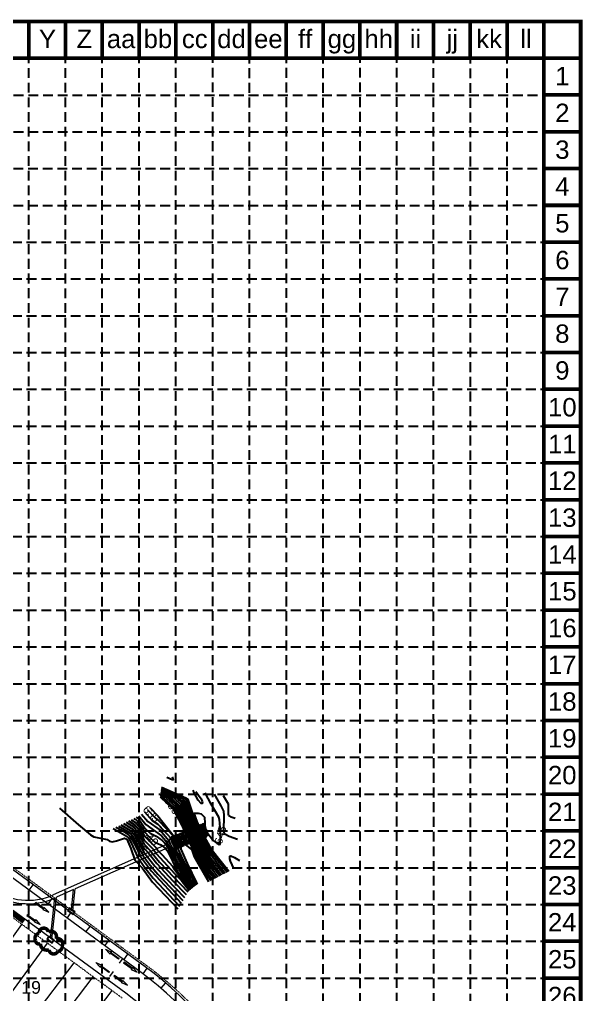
# Model space of a CAD drawing. Extents: x 7749 to 9256, y 6499 to 8908.
# Drawn here: x 8681 to 9256, y 7912 to 8908 of the extents above; entities that cross this region are included whole.
import ezdxf
from ezdxf.enums import TextEntityAlignment as Align

# ---------------------------------------------------------------- set-up
doc = ezdxf.new("R2010")
doc.units = 0
doc.header["$MEASUREMENT"] = 0
for name, pattern in [('ACAD_ISO02W100', [15, 12, -3]), ('DASHED', [0.75, 0.5, -0.25]), ('DIVIDE', [1.25, 0.5, -0.25, 0, -0.25, 0, -0.25])]:
    doc.linetypes.add(name, pattern=pattern)
for name, color, linetype in [('1 LOT NUMBERS', 7, 'Continuous'), ('27', 7, 'Continuous'), ('29', 7, 'Continuous'), ('BASE', 7, 'Continuous'), ('CTEXT', 3, 'Continuous'), ('CTR', 2, 'Continuous'), ('CTRINDEX', 4, 'Continuous'), ('DED-4692-2629', 7, 'Continuous'), ('DED-4986-2484', 7, 'Continuous'), ('EROSION BLANKETS', 84, 'Continuous'), ('EWTR-E', 4, 'Continuous'), ('FL-EN', 7, 'Continuous'), ('FLOODPLAIN-CB', 7, 'Continuous'), ('GRID', 254, 'DASHED'), ('INLET PROTECTION', 5, 'Continuous'), ('LEGEND', 7, 'Continuous'), ('PNTNO', 7, 'Continuous')]:
    doc.layers.add(name, color=color, linetype=linetype)
doc.styles.get("Standard").update_dxf_attribs({"font": 'ARIAL.TTF'})

# ---------------------------------------------------------------- blocks, each defined once
blk = doc.blocks.new('A$C488D7619')
at = {"layer": 'INLET PROTECTION', "color": 170, "ltscale": 100, "const_width": 1.26}
blk.add_lwpolyline([(3.95, 6.64, 0.520567), (3.95, 6.64, 0.765195), (1.1, 5.21, 0.417879), (1.08, 2.62, 0.6649), (4.34, 2.12, 0.744833), (8.02, 1.81, 0.975642), (10.31, 4.18, 0.520567), (9.74, 7.03, 0.520567), (7.65, 6.84, 0.540264), (3.95, 6.64)], format="xyb", close=True, dxfattribs=at)

msp = doc.modelspace()

# ---------------------------------------------------------------- hatches: boundary and pattern name
at = {"layer": 'FLOODPLAIN-CB', "linetype": 'Continuous', "lineweight": 0}
h = msp.add_hatch(color=7, dxfattribs=at)
edge = h.paths.add_edge_path()
edge.add_line((8706.14, 8001.09), (8706.24, 8000.28))
edge.add_line((8706.24, 8000.28), (8697.58, 8006.36))
edge.add_line((8697.58, 8006.36), (8697.09, 8005.66))
edge.add_line((8697.09, 8005.66), (8705.75, 7999.58))
edge.add_line((8705.75, 7999.58), (8705.02, 7999.47))
edge.add_line((8705.02, 7999.47), (8705.02, 7999.47))
edge.add_ellipse((8705.43, 7999.13), major_axis=(-0.458, 0.322), ratio=0.285714, start_angle=-17.18267, end_angle=124.72693)
edge.add_line((8705.62, 7998.84), (8705.61, 7998.84))
edge.add_line((8705.61, 7998.84), (8710.96, 7996.47))
edge.add_line((8710.96, 7996.47), (8706.95, 8000.73))
edge.add_line((8706.95, 8000.73), (8706.95, 8000.73))
edge.add_ellipse((8706.61, 8000.81), major_axis=(-0.458, 0.322), ratio=0.285714, start_angle=234.16847, end_angle=374.49672)
edge.add_line((8706.14, 8001.09), (8706.14, 8001.09))
h = msp.add_hatch(color=7, dxfattribs=at)
edge = h.paths.add_edge_path()
edge.add_line((8697.37, 7988.61), (8697.47, 7987.8))
edge.add_line((8697.47, 7987.8), (8688.81, 7993.89))
edge.add_line((8688.81, 7993.89), (8688.32, 7993.18))
edge.add_line((8688.32, 7993.18), (8696.98, 7987.1))
edge.add_line((8696.98, 7987.1), (8696.25, 7987))
edge.add_line((8696.25, 7987), (8696.25, 7987))
edge.add_ellipse((8696.66, 7986.65), major_axis=(-0.458, 0.322), ratio=0.285714, start_angle=-17.18267, end_angle=124.72693)
edge.add_line((8696.85, 7986.36), (8696.85, 7986.36))
edge.add_line((8696.85, 7986.36), (8702.19, 7983.99))
edge.add_line((8702.19, 7983.99), (8698.18, 7988.25))
edge.add_line((8698.18, 7988.25), (8698.18, 7988.25))
edge.add_ellipse((8697.84, 7988.33), major_axis=(-0.458, 0.322), ratio=0.285714, start_angle=234.16847, end_angle=374.49672)
edge.add_line((8697.37, 7988.61), (8697.37, 7988.61))
h = msp.add_hatch(color=7, dxfattribs=at)
edge = h.paths.add_edge_path()
edge.add_line((8774.85, 7955.51), (8774.12, 7955.42))
edge.add_line((8774.12, 7955.42), (8782.67, 7949.18))
edge.add_line((8782.67, 7949.18), (8782.16, 7948.49))
edge.add_line((8782.16, 7948.49), (8773.61, 7954.72))
edge.add_line((8773.61, 7954.72), (8773.7, 7953.91))
edge.add_line((8773.7, 7953.91), (8773.7, 7953.91))
edge.add_ellipse((8773.23, 7954.2), major_axis=(-0.452, 0.33), ratio=0.285714, start_angle=54.16847, end_angle=194.49672, ccw=False)
edge.add_line((8772.89, 7954.28), (8772.89, 7954.29))
edge.add_line((8772.89, 7954.29), (8768.96, 7958.61))
edge.add_line((8768.96, 7958.61), (8774.26, 7956.15))
edge.add_ellipse((8774.44, 7955.86), major_axis=(-0.452, 0.33), ratio=0.285714, start_angle=162.81733, end_angle=304.72693, ccw=False)
edge.add_line((8774.85, 7955.51), (8774.85, 7955.51))
edge.add_line((8774.85, 7955.51), (8774.85, 7955.51))
edge.add_line((8774.85, 7955.51), (8774.85, 7955.51))
h = msp.add_hatch(color=7, dxfattribs=at)
edge = h.paths.add_edge_path()
edge.add_line((8764.93, 7942.01), (8764.2, 7941.92))
edge.add_line((8764.2, 7941.92), (8772.75, 7935.69))
edge.add_line((8772.75, 7935.69), (8772.25, 7934.99))
edge.add_line((8772.25, 7934.99), (8763.69, 7941.23))
edge.add_line((8763.69, 7941.23), (8763.78, 7940.41))
edge.add_line((8763.78, 7940.41), (8763.78, 7940.41))
edge.add_ellipse((8763.32, 7940.7), major_axis=(-0.452, 0.33), ratio=0.285714, start_angle=54.16847, end_angle=194.49672, ccw=False)
edge.add_line((8762.98, 7940.78), (8762.98, 7940.79))
edge.add_line((8762.98, 7940.79), (8759.04, 7945.11))
edge.add_line((8759.04, 7945.11), (8764.35, 7942.65))
edge.add_ellipse((8764.53, 7942.36), major_axis=(-0.452, 0.33), ratio=0.285714, start_angle=162.81733, end_angle=304.72693, ccw=False)
edge.add_line((8764.93, 7942.01), (8764.93, 7942.01))
edge.add_line((8764.93, 7942.01), (8764.93, 7942.01))
edge.add_line((8764.93, 7942.01), (8764.93, 7942.01))
h = msp.add_hatch(color=7, dxfattribs=at)
edge = h.paths.add_edge_path()
edge.add_line((8796.27, 7939.93), (8796.41, 7939.21))
edge.add_line((8796.41, 7939.21), (8787.84, 7945.42))
edge.add_line((8787.84, 7945.42), (8787.34, 7944.73))
edge.add_line((8787.34, 7944.73), (8795.91, 7938.52))
edge.add_line((8795.91, 7938.52), (8795.11, 7938.35))
edge.add_line((8795.11, 7938.35), (8795.11, 7938.35))
edge.add_ellipse((8795.52, 7938), major_axis=(-0.453, 0.329), ratio=0.285714, start_angle=-14.49672, end_angle=125.83153)
edge.add_line((8795.71, 7937.7), (8795.71, 7937.7))
edge.add_line((8795.71, 7937.7), (8801.04, 7935.29))
edge.add_line((8801.04, 7935.29), (8797.07, 7939.58))
edge.add_line((8797.07, 7939.58), (8797.07, 7939.58))
edge.add_ellipse((8796.73, 7939.66), major_axis=(-0.453, 0.329), ratio=0.285714, start_angle=235.27307, end_angle=377.18267)
edge.add_line((8796.27, 7939.93), (8796.27, 7939.93))
edge.add_line((8796.27, 7939.93), (8796.27, 7939.93))
h = msp.add_hatch(color=7, dxfattribs=at)
edge = h.paths.add_edge_path()
edge.add_line((8786.36, 7926.43), (8786.5, 7925.71))
edge.add_line((8786.5, 7925.71), (8777.93, 7931.92))
edge.add_line((8777.93, 7931.92), (8777.42, 7931.23))
edge.add_line((8777.42, 7931.23), (8785.99, 7925.02))
edge.add_line((8785.99, 7925.02), (8785.19, 7924.85))
edge.add_line((8785.19, 7924.85), (8785.19, 7924.85))
edge.add_ellipse((8785.61, 7924.5), major_axis=(-0.453, 0.329), ratio=0.285714, start_angle=-14.49672, end_angle=125.83153)
edge.add_line((8785.8, 7924.2), (8785.8, 7924.2))
edge.add_line((8785.8, 7924.2), (8791.13, 7921.79))
edge.add_line((8791.13, 7921.79), (8787.15, 7926.08))
edge.add_line((8787.15, 7926.08), (8787.15, 7926.08))
edge.add_ellipse((8786.82, 7926.16), major_axis=(-0.453, 0.329), ratio=0.285714, start_angle=235.27307, end_angle=377.18267)
edge.add_line((8786.36, 7926.43), (8786.36, 7926.43))
edge.add_line((8786.36, 7926.43), (8786.36, 7926.43))
at = {"layer": 'LEGEND', "linetype": 'ACAD_ISO02W100'}
h = msp.add_hatch(dxfattribs=at)
h.set_pattern_fill('GRAVEL', color=240, scale=5.473283, angle=23.08593, style=0)
h.set_pattern_definition([(251.09873, (8592.51314, 7654.20815), (-20.96453426, -62.48382558), [0.736354, -72.89914]), (208.05563, (8592.2746, 7653.5115), (58.27353841, 30.7885569), [1.263606, -125.09695]), (155.59633, (8591.15948, 7652.9172), (73.95717223, -33.92338653), [0.890985, -88.20761]), (290.35963, (8589.73238, 7650.82145), (-37.88776247, 102.84554538), [1.15069, -113.9185]), (315.91963, (8590.13272, 7649.74264), (-50.92852395, 49.68893261), [1.128345, -111.70628]), (20.35963, (8590.94328, 7648.9577), (-102.84554538, -37.88776247), [1.15069, -113.9185]), (60.78013, (8592.02208, 7649.35803), (-43.99332219, -78.24943907), [1.52173, -150.651295]), (95.34123, (8592.76493, 7650.68612), (-11.97012572, 125.79231204), [1.43667, -142.230495]), (144.51553, (8592.6312, 7652.11656), (-68.17956074, 48.28549322), [1.15459, -114.304447]), (198.32233, (8591.69105, 7652.7868), (57.53080147, 18.57256577), [1.31814, -64.58892]), (245.483328, (8590.43973, 7652.3724), (-36.81221215, -81.13828273), [1.704643, -168.759795]), (161.90003, (8594.73846, 7652.8958), (-48.12161874, 15.18685577), [0.581815, -57.59998]), (194.55513, (8594.18543, 7653.07653), (69.74690053, 17.82977802), [1.1069, -109.5834]), (248.0859, (8593.114, 7652.7984), (2.146136, -5.034972), [0.77404, -6.96635]), (226.28453, (8592.5041, 7653.2523), (20.8825787, 20.8006259), [0.416834, -41.26645]), (314.88733, (8592.216, 7652.951), (-11.4733779, 12.9587785), [0.58949, -28.885044]), (54.04973, (8592.632, 7652.5334), (10.812626, 16.5083568), [0.957436, -30.957016]), (184.65103, (8593.1941, 7653.3085), (12.216076, -0.7426906), [0.69232, -16.61572]), (39.47543, (8589.29572, 7651.70628), (43.91132823, 36.56623685), [0.969866, -96.01696]), (93.43213, (8590.04436, 7652.32287), (3.4676371, -63.96922233), [0.813664, -80.552543]), (316.28453, (8592.7649, 7654.31545), (-20.8006259, 20.8825787), [0.833663, -40.84962]), (6.69643, (8593.36744, 7653.73932), (-56.78811072, -6.35648521), [0.969866, -96.01696]), (2.52993, (8590.6263, 7648.5846), (-29.4671262, -0.6607606), [0.935275, -45.82848]), (317.86103, (8591.5607, 7648.6259), (-48.78231416, 44.65403508), [0.783654, -77.581836]), (89.88733, (8594.9614, 7649.30194), (-0.6607292, 29.467127), [0.833663, -40.84962]), (40.43993, (8594.963, 7650.1356), (-56.87010037, -48.03962322), [0.91749, -90.831456]), (92.52993, (8592.49423, 7648.25034), (0.6607606, -29.4671262), [0.467637, -46.296117]), (124.39583, (8594.6593, 7649.1732), (-13.619503, 17.9937566), [0.27908, -27.62929]), (189.04973, (8594.5016, 7649.4035), (17.2510467, 1.403447), [1.128345, -21.438577]), (209.09493, (8593.3873, 7649.22598), (48.20357299, 26.49632318), [1.04567, -103.52126]), (326.77603, (8592.8252, 7652.0802), (-9.327248, 7.923801), [0.78937, -18.944834]), (16.24313, (8593.4855, 7651.64774), (89.88678952, 26.41432242), [1.37814, -136.435613]), (84.03133, (8594.80863, 7652.0332), (-5.11693326, -43.8293404), [0.563507, -55.78739]), (113.0859, (8594.867, 7652.5937), (-7.181106, 2.888835), [0.328397, -5.144886]), (143.34233, (8593.22223, 7649.3341), (35.1628123, -26.6602767), [0.76037, -75.27691]), (71.09873, (8592.61225, 7649.78808), (20.96453426, 62.48382558), [1.472707, -72.16279]), (23.0859, (8593.0893, 7651.1814), (2.888835, 7.181106), [1.423054, -4.05023]), (348.39073, (8594.3984, 7651.73937), (-65.3726474, 13.78349524), [0.865403, -85.6748]), (277.14053, (8595.2461, 7651.5652), (3.5495725, -22.2860194), [0.79692, -39.049183]), (230.73193, (8595.34517, 7650.77448), (-74.203052, -91.12631524), [1.297524, -128.45508]), (198.51203, (8594.5239, 7649.76994), (-67.60074821, -22.86481974), [1.372694, -135.896555])])
h.paths.add_polyline_path([(8842.38, 8061.19), (8874.45, 8074.79), (8869.08, 8087.38), (8837.06, 8073.67)])

# ---------------------------------------------------------------- linework, layer by layer
at = {"layer": '27', "color": 7, "linetype": 'DIVIDE', "lineweight": 0}
for p, q in [((8604.63, 8093.41), (8810.47, 7942.21)), ((8604.63, 8093.41), (8810.47, 7942.21)), ((8785.9, 7908.77), (8580.06, 8059.96)), ((8785.9, 7908.77), (8580.06, 8059.96))]:
    msp.add_line(p, q, dxfattribs=at)
msp.add_arc((8584.62, 7634.75), 381.5, 359.42556, 53.70155, dxfattribs=at)
msp.add_arc((8584.62, 7634.75), 381.5, 359.42556, 53.70155, dxfattribs=at)
at = {"layer": '29', "color": 7, "linetype": 'Continuous', "lineweight": 0}
for p, q in [((8629.91, 7910.97), (8683.52, 7983.96)), ((8656, 7891.58), (8709.72, 7964.72)), ((8681.73, 7872.37), (8736.85, 7944.79)), ((8700.96, 7858.01), (8756.2, 7930.58)), ((8720.13, 7843.57), (8775.54, 7916.37))]:
    msp.add_line(p, q, dxfattribs=at)
at = {"layer": 'BASE', "color": 9}
msp.add_line((7788.29, 8868.85), (9216.57, 8868.85), dxfattribs=at)
at = {"layer": 'BASE', "const_width": 3.76}
for points in [[(9254.16, 6500.92), (9254.16, 8906.43), (7750.71, 8906.43), (7750.71, 6500.92)], [(9216.57, 6538.5), (9216.57, 8868.85), (7788.29, 8868.85), (7788.29, 6538.5)]]:
    msp.add_lwpolyline(points, close=True, dxfattribs=at)
for points in [[(8690.36, 8906.43), (8690.36, 8868.85)], [(8727.95, 8906.43), (8727.95, 8868.85)], [(8765.53, 8906.43), (8765.53, 8868.85)], [(8803.12, 8906.43), (8803.12, 8868.85)], [(8840.71, 8906.43), (8840.71, 8868.85)], [(8878.29, 8906.43), (8878.29, 8868.85)], [(8915.88, 8906.43), (8915.88, 8868.85)], [(8953.47, 8906.43), (8953.47, 8868.85)], [(8991.05, 8906.43), (8991.05, 8868.85)], [(9028.64, 8906.43), (9028.64, 8868.85)], [(9066.22, 8906.43), (9066.22, 8868.85)], [(9103.81, 8906.43), (9103.81, 8868.85)], [(9141.4, 8906.43), (9141.4, 8868.85)], [(9178.98, 8906.43), (9178.98, 8868.85)], [(9216.57, 8906.43), (9216.57, 8868.85)], [(9254.16, 8868.85), (9216.57, 8868.85)], [(9254.16, 8831.26), (9216.57, 8831.26)], [(9254.16, 8793.68), (9216.57, 8793.68)], [(9254.16, 8756.09), (9216.57, 8756.09)], [(9254.16, 8718.5), (9216.57, 8718.5)], [(9254.16, 8680.92), (9216.57, 8680.92)], [(9254.16, 8643.33), (9216.57, 8643.33)], [(9254.16, 8605.74), (9216.57, 8605.74)], [(9254.16, 8568.16), (9216.57, 8568.16)], [(9254.16, 8530.57), (9216.57, 8530.57)], [(9254.16, 8492.99), (9216.57, 8492.99)], [(9254.16, 8455.4), (9216.57, 8455.4)], [(9254.16, 8417.81), (9216.57, 8417.81)], [(9254.16, 8380.23), (9216.57, 8380.23)], [(9254.16, 8342.64), (9216.57, 8342.64)], [(9254.16, 8305.05), (9216.57, 8305.05)], [(9254.16, 8267.47), (9216.57, 8267.47)], [(9254.16, 8229.88), (9216.57, 8229.88)], [(9254.16, 8192.3), (9216.57, 8192.3)], [(9254.16, 8154.71), (9216.57, 8154.71)], [(9254.16, 8117.12), (9216.57, 8117.12)], [(9254.16, 8079.54), (9216.57, 8079.54)], [(9254.16, 8041.95), (9216.57, 8041.95)], [(9254.16, 8004.36), (9216.57, 8004.36)], [(9254.16, 7966.78), (9216.57, 7966.78)], [(9254.16, 7929.19), (9216.57, 7929.19)]]:
    msp.add_lwpolyline(points, dxfattribs=at)
at = {"layer": 'CTR', "color": 5}
for points, elevation in [([(8880, 8030.44), (8874.45, 8037.73), (8863.7, 8056.66), (8851.67, 8081.92), (8844.98, 8097.95), (8843.02, 8104.05), (8833.19, 8113.57), (8825.23, 8117.02)], 637), ([(8881.85, 8031.39), (8874.87, 8040.43), (8864.29, 8059.1), (8853, 8082.82), (8847.11, 8096.95), (8844.48, 8105.09), (8835.97, 8113.38), (8825.35, 8117.98)], 638), ([(8883.7, 8032.34), (8875.29, 8043.14), (8864.87, 8061.53), (8854.33, 8083.72), (8849.23, 8095.95), (8845.95, 8106.14), (8838.75, 8113.19), (8825.46, 8118.95)], 639), ([(8887.4, 8034.24), (8876.13, 8048.54), (8866.04, 8066.39), (8861.88, 8074.95), (8853.67, 8093.53), (8848.81, 8108.47), (8844.38, 8112.73), (8825.69, 8120.87)], 641), ([(8889.25, 8035.19), (8876.55, 8051.25), (8866.62, 8068.83), (8862.84, 8076.57), (8855.77, 8092.58), (8850.26, 8109.55), (8847.13, 8112.56), (8825.81, 8121.83)], 642), ([(8891.1, 8036.13), (8876.97, 8053.95), (8867.2, 8071.26), (8857.87, 8091.63), (8851.72, 8110.63), (8850.47, 8111.83), (8848.33, 8113.08), (8825.92, 8122.79)], 643), ([(8892.95, 8037.08), (8877.39, 8056.66), (8864.98, 8079.25), (8860.99, 8088.24), (8853.17, 8111.71), (8850.94, 8112.96), (8826.04, 8123.76)], 644), ([(8861.12, 8119.74), (8866.49, 8112.1), (8867.7, 8109.66), (8867.99, 8107.9), (8867.65, 8107.42), (8866.45, 8107.52), (8863.53, 8111), (8859.22, 8118.55), (8858.53, 8121)], 644), ([(8903.51, 8070.73), (8895.23, 8073.64), (8890.83, 8076.11), (8890.37, 8076.7), (8889.76, 8079.21), (8889.97, 8095.2), (8889.65, 8099.54), (8887.06, 8105.1), (8880.03, 8116.91)], 646), ([(8878.15, 8029.49), (8874.03, 8035.02), (8863.12, 8054.23), (8848.48, 8085.43), (8841.55, 8103), (8830.42, 8113.76), (8825.12, 8116.06)], 636), ([(8901.34, 8092.19), (8897.16, 8093.66), (8894.93, 8094.9), (8894.4, 8096.47), (8894.34, 8106.73), (8889.49, 8115.5)], 647), ([(8721.91, 8102.71), (8741.2, 8085.57), (8753.37, 8075.49), (8756.94, 8073.4), (8770.49, 8070.8), (8772.89, 8068.97), (8775.72, 8068.34), (8780.22, 8069.41), (8788.19, 8072.15), (8790.49, 8070.9), (8794.73, 8061.4), (8798.87, 8049.73), (8806.19, 8041.73), (8816.89, 8027.11), (8842.84, 7999.75)], 649), ([(8808.72, 8098.84), (8816.64, 8090.25), (8822.25, 8086.49), (8824.81, 8084.16), (8826.96, 8081.3), (8836.03, 8071.91), (8836.67, 8068.26), (8840.9, 8058.92), (8843.48, 8054.65), (8855.12, 8030.79), (8860.64, 8023.61)], 636), ([(8787.19, 8087.06), (8796.7, 8081.31), (8798.55, 8078.82), (8808.09, 8061.92), (8812.44, 8057.29), (8821.19, 8046.21), (8837.44, 8028.65), (8851.24, 8014.38)], 644), ([(8789.8, 8088.36), (8797.94, 8083.37), (8800.15, 8080.4), (8808.28, 8066.02), (8815.15, 8058.96), (8816.46, 8056.82), (8824.14, 8047.72), (8852.92, 8017.3)], 643), ([(8792.4, 8089.65), (8799.18, 8085.43), (8801.76, 8081.97), (8808.47, 8070.12), (8817.87, 8060.63), (8821, 8056.25), (8839.31, 8035.97), (8845.97, 8029.13), (8854.13, 8018.58)], 642), ([(8795.01, 8090.95), (8800.41, 8087.48), (8803.36, 8083.54), (8808.67, 8074.23), (8820.59, 8062.31), (8821.74, 8060.25), (8826.77, 8055.17), (8837.36, 8043.43), (8839.37, 8040.06), (8855.22, 8019.42)], 641), ([(8800.22, 8093.53), (8802.86, 8091.57), (8809.09, 8082.46), (8814.34, 8077.23), (8820.72, 8074.24), (8826.86, 8069.62), (8830.85, 8065.42), (8834.55, 8058.75), (8845.67, 8036.35), (8857.39, 8021.1)], 639), ([(8802.82, 8094.83), (8809.92, 8086.14), (8826.16, 8074.6), (8830.23, 8069.54), (8836.37, 8059.7), (8848.82, 8034.5), (8858.47, 8021.93)], 638), ([(8805.69, 8096.66), (8812.03, 8089.21), (8824.57, 8080.37), (8833.39, 8069.82), (8835.14, 8065.06), (8841.52, 8054), (8851.97, 8032.65), (8859.55, 8022.77)], 637), ([(8776.77, 8081.89), (8790.87, 8073.68), (8792.25, 8072.4), (8795.11, 8067.36), (8801.95, 8052.25), (8808.99, 8042.17), (8817.49, 8031.23), (8844.52, 8002.67)], 648), ([(8779.38, 8083.18), (8787.44, 8078.8), (8792.15, 8075.8), (8793.93, 8073.82), (8799.4, 8064.24), (8804.52, 8053.28), (8815.69, 8038.23), (8846.2, 8005.6)], 647), ([(8781.98, 8084.48), (8794.2, 8077.18), (8798.41, 8070.31), (8807.17, 8054.15), (8814.42, 8044.68), (8822.35, 8035.47), (8847.88, 8008.53)], 646), ([(8874.45, 8027.59), (8859.88, 8053.17), (8857.26, 8060.1), (8844.9, 8070.24), (8842.81, 8074.4), (8841.98, 8075.4), (8839.86, 8074.67), (8839.09, 8073.91), (8840.44, 8071.42), (8842.16, 8069.43), (8852.12, 8046.38), (8861.82, 8026.51), (8862.81, 8025.29)], 634)]:
    msp.add_lwpolyline(points, dxfattribs=dict(at, elevation=elevation))
at = {"layer": 'CTRINDEX', "color": 5}
for points, elevation in [([(8836.9, 8134.71), (8837.94, 8131.53), (8836.99, 8131.56), (8831.51, 8133.99)], 645), ([(8885.55, 8033.29), (8875.71, 8045.84), (8865.45, 8063.96), (8855.66, 8084.63), (8851.36, 8094.94), (8846.98, 8107.75), (8841.52, 8112.99), (8825.58, 8119.91)], 640), ([(8894.8, 8038.03), (8877.81, 8059.36), (8865.75, 8081.29), (8862.32, 8089.14), (8859.52, 8097.61), (8863.43, 8097.5), (8866.54, 8097), (8869.85, 8093.49), (8870.53, 8081.29), (8872.62, 8077.74), (8878.94, 8069.64), (8882.55, 8066.88), (8884.93, 8065.77), (8885.79, 8066.01), (8886.29, 8073.16), (8885.93, 8082.83), (8885.17, 8091.01), (8884.57, 8093.49), (8876.81, 8106.68), (8870.58, 8118.33)], 645), ([(8876.3, 8028.54), (8873.61, 8032.32), (8859.48, 8057.64), (8855.51, 8066.2), (8852.15, 8075.97), (8849.42, 8079.45), (8840.07, 8101.99), (8827.47, 8114.03), (8825, 8115.1)], 635), ([(8811.76, 8101.02), (8819.49, 8092.73), (8823.42, 8089.81), (8838.71, 8073.7), (8839.72, 8067.95), (8846.1, 8053.54), (8858.27, 8028.94), (8861.72, 8024.45)], 635), ([(8797.61, 8092.24), (8799.67, 8091.12), (8801.64, 8089.53), (8806.7, 8082.27), (8808.88, 8078.34), (8813.47, 8073.44), (8819.07, 8068.17), (8825.45, 8065.23), (8829.79, 8061.76), (8832.01, 8059.24), (8842.52, 8038.2), (8856.3, 8020.26)], 640), ([(8784.59, 8085.77), (8795.45, 8079.25), (8796.94, 8077.24), (8807.88, 8057.81), (8819.3, 8043.57), (8831.22, 8030.52), (8849.56, 8011.45)], 645), ([(8900.07, 8041.04), (8896.63, 8048.62), (8895.85, 8051.14), (8895.88, 8053.73), (8896.89, 8054.01), (8900.68, 8052.45), (8905.68, 8049.28)], 645)]:
    msp.add_lwpolyline(points, dxfattribs=dict(at, elevation=elevation))
at = {"layer": 'DED-4692-2629', "color": 7, "linetype": 'Continuous', "lineweight": 0}
for p, q in [((8732.21, 8000.94), (8730.14, 7998.11)), ((8730.14, 7998.11), (8735.78, 7993.97)), ((8732.32, 8000.24), (8730.84, 7998.22)), ((8730.84, 7998.22), (8735.67, 7994.67)), ((8737.85, 7996.79), (8732.21, 8000.94)), ((8732.21, 8000.94), (8732.21, 8000.94)), ((8737.15, 7996.68), (8732.32, 8000.24)), ((8732.32, 8000.24), (8732.32, 8000.24)), ((8735.67, 7994.67), (8737.15, 7996.68)), ((8735.78, 7993.97), (8737.85, 7996.79)), ((8710.9, 7971.92), (8708.83, 7969.1)), ((8708.83, 7969.1), (8714.47, 7964.96)), ((8711, 7971.22), (8709.52, 7969.21)), ((8709.52, 7969.21), (8714.36, 7965.66)), ((8716.54, 7967.78), (8710.9, 7971.92)), ((8710.9, 7971.92), (8710.9, 7971.92)), ((8715.84, 7967.67), (8711, 7971.22)), ((8711, 7971.22), (8711, 7971.22)), ((8714.36, 7965.66), (8715.84, 7967.67)), ((8714.47, 7964.96), (8716.54, 7967.78))]:
    msp.add_line(p, q, dxfattribs=at)
at = {"layer": 'DED-4986-2484', "color": 7, "linetype": 'Continuous', "lineweight": 0}
for p, q in [((8809.28, 7940.6), (8603.44, 8091.8)), ((8805.14, 7934.96), (8599.3, 8086.16)), ((8789.45, 7913.6), (8583.61, 8064.8)), ((8690.84, 8018.92), (8694.98, 8024.56)), ((8710.18, 8004.71), (8714.33, 8010.35)), ((8729.52, 7990.5), (8733.67, 7996.14)), ((8748.87, 7976.29), (8753.01, 7981.93)), ((8768.21, 7962.08), (8772.35, 7967.73)), ((8787.55, 7947.88), (8791.7, 7953.52)), ((8811.07, 7939.28), (8806.89, 7933.66)), ((8825.68, 7918.73), (8830.21, 7924.07))]:
    msp.add_line(p, q, dxfattribs=at)
for radius in [379.5, 372.5, 346]:
    msp.add_arc((8584.62, 7634.75), radius, 359.42556, 53.70155, dxfattribs=at)
at = {"layer": 'EROSION BLANKETS', "lineweight": 0, "const_width": 5, "flags": 128}
msp.add_lwpolyline([(8666.62, 8000.64), (8685.53, 7986.94)], dxfattribs=at)
at = {"layer": 'EWTR-E', "color": 5}
for points in [[(8852.84, 8073.41, 634.41), (8849.93, 8080.08, 635.43), (8838.65, 8100.94, 634.02), (8824.89, 8114.14, 634.01)], [(8814.56, 8103.03, 634.08), (8822.13, 8095.04, 634.08), (8838.82, 8073.77, 634.96), (8842.6, 8068.85, 633.87)]]:
    msp.add_polyline3d(points, dxfattribs=at)
at = {"layer": 'FL-EN', "color": 5}
for p in [(8848.41, 8079.1, 634.38), (8839.1, 8073.74, 633.83)]:
    msp.add_point(p, dxfattribs=at)
at = {"layer": 'FLOODPLAIN-CB', "color": 7, "linetype": 'Continuous', "lineweight": 0}
for p, q in [((8697.58, 8006.36), (8697.09, 8005.66)), ((8697.09, 8005.66), (8705.75, 7999.58)), ((8706.24, 8000.28), (8697.58, 8006.36)), ((8705.75, 7999.58), (8705.02, 7999.47)), ((8705.02, 7999.47), (8705.02, 7999.47)), ((8705.62, 7998.84), (8705.61, 7998.84)), ((8705.61, 7998.84), (8710.96, 7996.47)), ((8706.14, 8001.09), (8706.24, 8000.28)), ((8706.14, 8001.09), (8706.14, 8001.09)), ((8710.96, 7996.47), (8706.95, 8000.73)), ((8706.95, 8000.73), (8706.95, 8000.73)), ((8688.81, 7993.89), (8688.32, 7993.18)), ((8688.32, 7993.18), (8696.98, 7987.1)), ((8697.47, 7987.8), (8688.81, 7993.89)), ((8697.37, 7988.61), (8697.47, 7987.8)), ((8697.37, 7988.61), (8697.37, 7988.61)), ((8702.19, 7983.99), (8698.18, 7988.25)), ((8698.18, 7988.25), (8698.18, 7988.25)), ((8696.98, 7987.1), (8696.25, 7987)), ((8696.25, 7987), (8696.25, 7987)), ((8696.85, 7986.36), (8696.85, 7986.36)), ((8696.85, 7986.36), (8702.19, 7983.99)), ((8772.89, 7954.29), (8768.96, 7958.61)), ((8768.96, 7958.61), (8774.26, 7956.15)), ((8772.89, 7954.28), (8772.89, 7954.29)), ((8782.16, 7948.49), (8773.61, 7954.72)), ((8773.61, 7954.72), (8773.7, 7953.91)), ((8773.7, 7953.91), (8773.7, 7953.91)), ((8774.85, 7955.51), (8774.12, 7955.42)), ((8774.12, 7955.42), (8782.67, 7949.18)), ((8774.85, 7955.51), (8774.85, 7955.51)), ((8774.85, 7955.51), (8774.85, 7955.51)), ((8774.85, 7955.51), (8774.85, 7955.51)), ((8782.67, 7949.18), (8782.16, 7948.49)), ((8783.11, 7944.38), (8786.89, 7949.54)), ((8762.98, 7940.79), (8759.04, 7945.11)), ((8759.04, 7945.11), (8764.35, 7942.65)), ((8762.98, 7940.78), (8762.98, 7940.79)), ((8772.25, 7934.99), (8763.69, 7941.23)), ((8763.69, 7941.23), (8763.78, 7940.41)), ((8763.78, 7940.41), (8763.78, 7940.41)), ((8764.93, 7942.01), (8764.2, 7941.92)), ((8764.2, 7941.92), (8772.75, 7935.69)), ((8764.93, 7942.01), (8764.93, 7942.01)), ((8764.93, 7942.01), (8764.93, 7942.01)), ((8764.93, 7942.01), (8764.93, 7942.01)), ((8787.84, 7945.42), (8787.34, 7944.73)), ((8787.34, 7944.73), (8795.91, 7938.52)), ((8796.41, 7939.21), (8787.84, 7945.42)), ((8795.91, 7938.52), (8795.11, 7938.35)), ((8795.11, 7938.35), (8795.11, 7938.35)), ((8795.71, 7937.7), (8795.71, 7937.7)), ((8795.71, 7937.7), (8801.04, 7935.29)), ((8796.27, 7939.93), (8796.41, 7939.21)), ((8796.27, 7939.93), (8796.27, 7939.93)), ((8796.27, 7939.93), (8796.27, 7939.93)), ((8801.04, 7935.29), (8797.07, 7939.58)), ((8797.07, 7939.58), (8797.07, 7939.58)), ((8772.75, 7935.69), (8772.25, 7934.99)), ((8773.19, 7930.88), (8776.98, 7936.04)), ((8777.93, 7931.92), (8777.42, 7931.23)), ((8777.42, 7931.23), (8785.99, 7925.02)), ((8786.5, 7925.71), (8777.93, 7931.92)), ((8785.99, 7925.02), (8785.19, 7924.85)), ((8785.19, 7924.85), (8785.19, 7924.85)), ((8785.8, 7924.2), (8785.8, 7924.2)), ((8785.8, 7924.2), (8791.13, 7921.79)), ((8786.36, 7926.43), (8786.5, 7925.71)), ((8786.36, 7926.43), (8786.36, 7926.43)), ((8786.36, 7926.43), (8786.36, 7926.43)), ((8791.13, 7921.79), (8787.15, 7926.08)), ((8787.15, 7926.08), (8787.15, 7926.08))]:
    msp.add_line(p, q, dxfattribs=at)
for centre, major_axis, start_param, end_param in [((8705.43, 7999.13), (-0.458, 0.322), -0.299894, 2.176896), ((8706.61, 8000.81), (-0.458, 0.322), 4.087011, 6.536201), ((8697.84, 7988.33), (-0.458, 0.322), 4.087011, 6.536201), ((8696.66, 7986.65), (-0.458, 0.322), -0.299894, 2.176896), ((8773.23, 7954.2), (-0.452, 0.33), 0.945418, 3.394608), ((8774.44, 7955.86), (-0.452, 0.33), 2.841698, 5.318488), ((8763.32, 7940.7), (-0.452, 0.33), 0.945418, 3.394608), ((8764.53, 7942.36), (-0.452, 0.33), 2.841698, 5.318488), ((8795.52, 7938), (-0.453, 0.329), -0.253015, 2.196174), ((8796.73, 7939.66), (-0.453, 0.329), 4.10629, 6.58308), ((8785.61, 7924.5), (-0.453, 0.329), -0.253015, 2.196174), ((8786.82, 7926.16), (-0.453, 0.329), 4.10629, 6.58308)]:
    msp.add_ellipse(centre, major_axis=major_axis, ratio=0.285714, start_param=start_param, end_param=end_param, dxfattribs=at)
for p in [(8705.02, 7999.47), (8696.25, 7987)]:
    msp.add_point(p, dxfattribs=at)
at = {"layer": 'GRID', "linetype": 'DASHED', "ltscale": 20}
for p, q in [((8690.36, 6688.72), (8690.36, 8868.85)), ((8727.95, 6688.71), (8727.95, 8868.85)), ((8765.53, 6688.7), (8765.53, 8868.85)), ((8803.12, 6688.7), (8803.12, 8868.85)), ((8840.88, 6688.78), (8840.71, 8868.85)), ((8878.43, 6688.97), (8878.29, 8868.85)), ((8915.99, 6688.52), (8915.88, 8868.85)), ((8953.92, 6688.86), (8953.63, 8869.69)), ((8991.3, 6688.47), (8991.22, 8869.69)), ((9028.92, 6688.93), (9028.8, 8869.69)), ((9066.58, 6689.06), (9066.39, 8869.69)), ((9104.09, 6688.73), (9103.98, 8869.69)), ((9141.76, 6688.24), (9141.56, 8869.69)), ((9179.37, 6688.34), (9179.15, 8869.69)), ((7790, 8831.01), (9215.95, 8831.19)), ((7789.97, 8793.32), (9215.95, 8793.61)), ((7789.76, 8755.85), (9216.57, 8756.09)), ((7789.71, 8718.29), (9216.57, 8718.5)), ((7788.29, 8680.92), (9216.57, 8680.92)), ((7788.29, 8643.33), (9216.57, 8643.33)), ((7788.29, 8605.74), (9216.57, 8605.74)), ((7788.29, 8568.16), (9216.57, 8568.16)), ((7788.29, 8530.57), (9216.57, 8530.57)), ((7788.29, 8492.99), (9216.57, 8492.99)), ((7788.29, 8455.4), (9216.57, 8455.4)), ((7788.29, 8417.81), (9216.57, 8417.81)), ((7788.29, 8380.23), (9216.57, 8380.23)), ((7788.29, 8342.64), (9216.57, 8342.64)), ((7788.29, 8305.05), (9216.57, 8305.05)), ((7788.29, 8267.47), (9216.57, 8267.47)), ((7788.29, 8229.88), (9216.57, 8229.88)), ((7788.29, 8192.3), (9216.57, 8192.3)), ((7788.29, 8154.71), (9216.57, 8154.71)), ((7788.29, 8117.12), (9216.57, 8117.12)), ((7788.29, 8079.54), (9216.57, 8079.54)), ((7788.29, 8041.95), (9216.57, 8041.95)), ((7788.29, 8004.36), (9216.57, 8004.36)), ((7788.29, 7966.78), (9216.57, 7966.78)), ((7788.29, 7929.19), (9216.57, 7929.19))]:
    msp.add_line(p, q, dxfattribs=at)
at = {"layer": 'LEGEND', "color": 240, "linetype": 'Continuous', "const_width": 0.684}
msp.add_lwpolyline([(8842.38, 8061.19), (8874.45, 8074.79), (8869.08, 8087.38), (8837.06, 8073.67)], close=True, dxfattribs=at)
at = {"layer": 'PNTNO', "color": 7, "linetype": 'Continuous', "lineweight": 0}
for p, q in [((8836.47, 8074.1), (8831.21, 8066.65)), ((8831.45, 8066.12), (8836.7, 8073.57)), ((8836.7, 8073.57), (8836.47, 8074.1)), ((8836.7, 8073.57), (8842.17, 8061.3)), ((8830.96, 8065.58), (8715.42, 8014.1)), ((8832.38, 8062.38), (8737.77, 8020.23)), ((8831.21, 8066.65), (8830.6, 8066.38)), ((8830.6, 8066.38), (8832.74, 8061.58)), ((8833.11, 8062.38), (8831.45, 8066.12)), ((8832.74, 8061.58), (8833.35, 8061.85)), ((8842.17, 8061.3), (8833.11, 8062.38)), ((8833.35, 8061.85), (8842.4, 8060.77)), ((8842.4, 8060.77), (8842.17, 8061.3)), ((8736.19, 8019.53), (8718.61, 8011.69)), ((8734.03, 7998.97), (8736.19, 8019.53)), ((8735.43, 7997.95), (8737.77, 8020.23)), ((8712.72, 7969.96), (8717.02, 8010.99)), ((8714.12, 7968.93), (8718.61, 8011.69))]:
    msp.add_line(p, q, dxfattribs=at)
at = {"layer": 'PNTNO', "color": 7, "linetype": 'DASHED', "lineweight": 0}
msp.add_line((8836.13, 8073.63), (8841.83, 8060.83), dxfattribs=at)
at = {"layer": 'PNTNO', "color": 7, "linetype": 'Continuous', "lineweight": 0}
for radius in [66.75, 63.25]:
    msp.add_arc((8689.68, 8071.88), radius, 233.7011, 294.01295, dxfattribs=at)

# ---------------------------------------------------------------- block references
at = {"layer": 'INLET PROTECTION', "lineweight": 0, "xscale": 2.860000000000683, "yscale": 2.859999999999673, "zscale": 2.86, "rotation": 142.1119971940299}
msp.add_blockref('A$C488D7619', (8731.71, 7966.26), dxfattribs=at)

# ---------------------------------------------------------------- texts
at = {"layer": '1 LOT NUMBERS', "color": 7, "linetype": 'Continuous', "lineweight": 0}
msp.add_text('19', height=13, dxfattribs=at).set_placement((8692.8, 7913.17), align=Align.CENTER)
at = {"layer": 'BASE'}
for s, height, p in [('Y', 18.79, (8709.61, 8888.51)), ('Z', 18.79, (8747.2, 8888.51)), ('aa', 18.793, (8784.78, 8888.51)), ('bb', 18.793, (8822.37, 8888.51)), ('cc', 18.793, (8859.96, 8888.51)), ('dd', 18.793, (8897.54, 8888.51)), ('ee', 18.793, (8935.13, 8888.51)), ('ff', 18.793, (8972.71, 8888.51)), ('gg', 18.793, (9010.3, 8888.51)), ('hh', 18.793, (9047.89, 8888.51)), ('ii', 18.793, (9085.47, 8888.51)), ('jj', 18.793, (9123.06, 8888.51)), ('kk', 18.793, (9160.64, 8888.51)), ('ll', 18.793, (9198.23, 8888.51)), ('1', 18.79, (9235.44, 8850.55)), ('2', 18.79, (9235.44, 8812.96)), ('3', 18.79, (9235.44, 8775.38)), ('4', 18.79, (9235.44, 8737.79)), ('5', 18.79, (9235.44, 8700.2)), ('6', 18.79, (9235.44, 8662.62)), ('7', 18.79, (9235.44, 8625.03)), ('8', 18.79, (9235.44, 8587.45)), ('9', 18.79, (9235.44, 8549.86)), ('10', 18.793, (9235.44, 8512.27)), ('11', 18.793, (9235.44, 8474.69)), ('12', 18.793, (9235.39, 8437.26)), ('13', 18.793, (9235.44, 8399.51)), ('14', 18.793, (9235.44, 8361.93)), ('15', 18.793, (9235.44, 8324.34)), ('16', 18.793, (9235.44, 8286.76)), ('17', 18.793, (9235.31, 8249.27)), ('18', 18.793, (9235.31, 8211.69)), ('19', 18.793, (9235.31, 8174.1)), ('20', 18.793, (9235.31, 8136.52)), ('21', 18.793, (9235.31, 8098.93)), ('22', 18.793, (9235.31, 8061.34)), ('23', 18.793, (9235.31, 8023.76)), ('24', 18.793, (9235.31, 7986.17)), ('25', 18.793, (9235.37, 7948.39)), ('26', 18.793, (9235.37, 7910.8))]:
    msp.add_text(s, height=height, dxfattribs=at).set_placement(p, align=Align.MIDDLE_CENTER)
at = {"layer": 'CTEXT', "color": 5}
for s, rotation, p in [('635', 305.18999, (8836.7, 8105.21)), ('635', 315.16058, (8815.63, 8096.87)), ('640', 294.14639, (8852.53, 8092.14)), ('640', 315.63953, (8814.37, 8072.59)), ('645', 74.64067, (8886.21, 8075.3)), ('645', 305.3885, (8803.53, 8065.54))]:
    msp.add_text(s, height=8, rotation=rotation, dxfattribs=at).set_placement(p, align=Align.MIDDLE)

doc.saveas('drawing.dxf')
